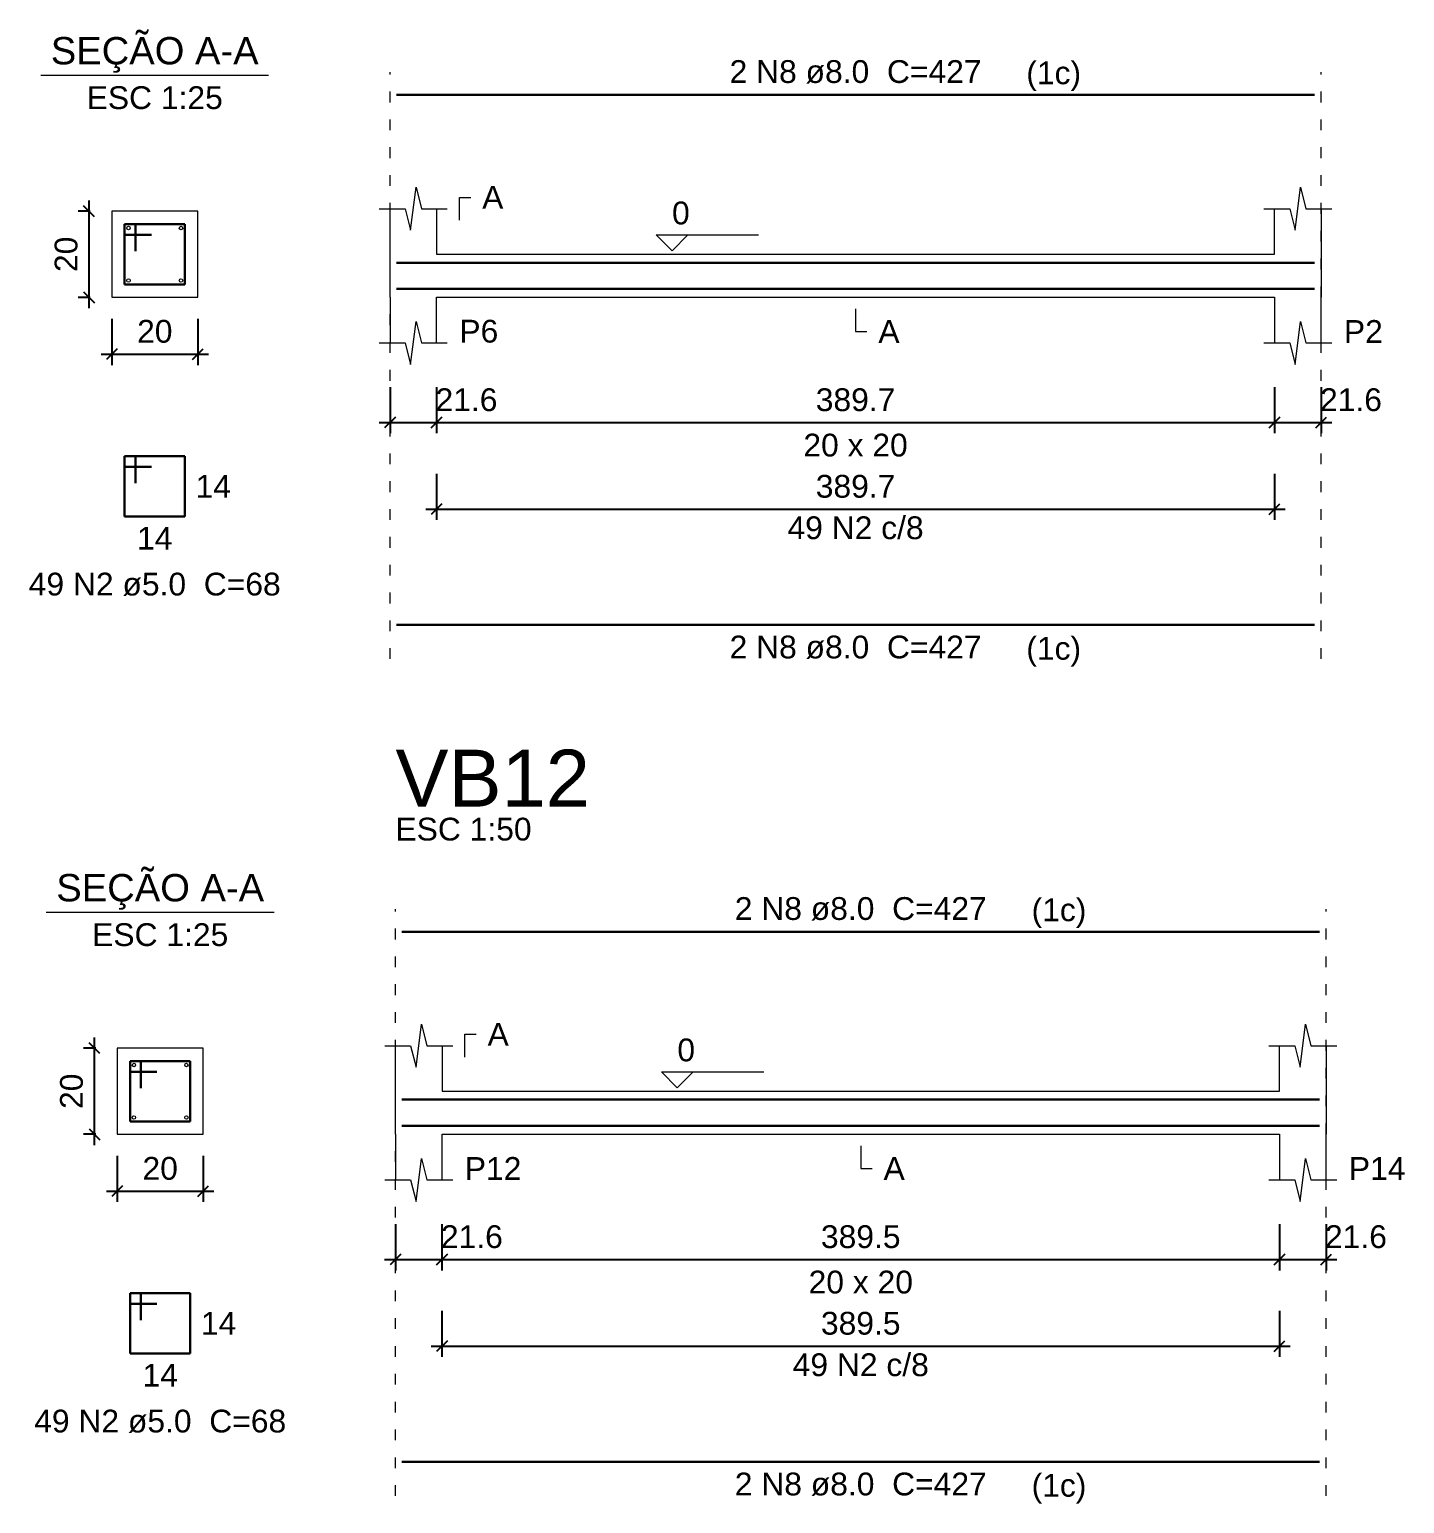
# Model space of a CAD drawing. Header units: millimetres. Extents: x 0 to 619, y -40 to 53.
# Drawn here: x 250.94 to 263.73, y -32.2 to -18.5 of the extents above; entities that cross this region are included whole.
import ezdxf

# ---------------------------------------------------------------- set-up
doc = ezdxf.new("R2010")
doc.units = ezdxf.units.MM
doc.linetypes.add('DOT2', pattern=[3.175, 0, -3.175])
for name, color, linetype, lineweight in [('DT-Barras na forma', 2, 'Continuous', 30), ('DT-Barras no corte', 5, 'Continuous', 5), ('DT-Barras rebatidas', 2, 'Continuous', 30), ('DT-Cotas', 9, 'Continuous', 5), ('DT-Forma', 5, 'Continuous', 5), ('DT-Pontilhado', 9, 'DOT2', 5), ('DT-Textos', 7, 'Continuous', 5), ('DT-Título', 3, 'Continuous', 20)]:
    doc.layers.add(name, color=color, linetype=linetype, lineweight=lineweight)
doc.styles.add('Arial', font='arial.ttf')
doc.styles.get("Standard").update_dxf_attribs({"font": 'arial.ttf'})
doc.dimstyles.new('UM_25.000000', dxfattribs={"dimtxt": 0.18, "dimasz": 0.1, "dimexe": 0.1, "dimexo": 0.2, "dimgap": 0, "dimtad": 1, "dimtih": 1, "dimtoh": 1, "dimdec": 1, "dimlfac": 25, "dimzin": 0, "dimdsep": 46, "dimtxsty": 'Standard', "dimblk": 'CLOSED', "dimblk1": 'CLOSED', "dimblk2": 'CLOSED', "dimcen": 0.09, "dimdle": 0.1, "dimadec": 1, "dimazin": 2, "dimtfac": 1, "dimtdec": 4, "dimtofl": 0, "dimtmove": 0, "dimatfit": 3, "dimldrblk": 'CLOSED', "dimfxl": 1, "dimtolj": 1, "dimarcsym": 0})
doc.dimstyles.new('UM_50.000000', dxfattribs={"dimtxt": 0.18, "dimasz": 0.1, "dimexe": 0.1, "dimexo": 0.2, "dimgap": 0, "dimtad": 1, "dimtih": 1, "dimtoh": 1, "dimdec": 1, "dimlfac": 50, "dimzin": 0, "dimdsep": 46, "dimtxsty": 'Standard', "dimblk": 'CLOSED', "dimblk1": 'CLOSED', "dimblk2": 'CLOSED', "dimcen": 0.09, "dimdle": 0.1, "dimadec": 1, "dimazin": 2, "dimtfac": 1, "dimtdec": 4, "dimtofl": 0, "dimtmove": 0, "dimatfit": 3, "dimldrblk": 'CLOSED', "dimfxl": 1, "dimtolj": 1, "dimarcsym": 0})

# ---------------------------------------------------------------- blocks, each defined once
blk = doc.blocks.new('_OBLIQUE')
at = {"color": 0, "linetype": 'ByBlock', "lineweight": -2}
blk.add_line((-0.5, -0.5), (0.5, 0.5), dxfattribs=at)
blk = doc.blocks.new('*D679')
at = {"layer": 'Defpoints', "color": 0, "transparency": 16777216}
for p in [(251.49, -20.187), (251.702, -20.187), (251.702, -20.987)]:
    blk.add_point(p, dxfattribs=at)
at = {"layer": 'DT-Cotas', "color": 0, "lineweight": -2, "transparency": 16777216}
for p, q in [((251.49, -21.087), (251.49, -20.087)), ((251.502, -20.187), (251.39, -20.187)), ((251.502, -20.987), (251.39, -20.987))]:
    blk.add_line(p, q, dxfattribs=at)
at = {"layer": 'DT-Cotas', "color": 0, "lineweight": -2, "transparency": 16777216, "xscale": 0.1, "yscale": 0.1, "zscale": 0.1}
for p, rotation in [((251.49, -20.187), 90), ((251.49, -20.987), 270)]:
    blk.add_blockref('_OBLIQUE', p, dxfattribs=dict(at, rotation=rotation))
at = {"layer": 'DT-Cotas', "transparency": 16777216, "insert": (251.278, -20.587), "char_height": 0.2118, "attachment_point": 5, "rotation": 90, "style": 'Arial'}
blk.add_mtext('\\A1;20', dxfattribs=at)
blk = doc.blocks.new('*D680')
at = {"layer": 'Defpoints', "color": 0, "transparency": 16777216}
for p in [(251.702, -20.987), (252.502, -20.987), (252.502, -21.516)]:
    blk.add_point(p, dxfattribs=at)
at = {"layer": 'DT-Cotas', "color": 0, "lineweight": -2, "transparency": 16777216}
for p, q in [((251.702, -21.187), (251.702, -21.616)), ((252.502, -21.187), (252.502, -21.616)), ((251.602, -21.516), (252.602, -21.516))]:
    blk.add_line(p, q, dxfattribs=at)
at = {"layer": 'DT-Cotas', "color": 0, "lineweight": -2, "transparency": 16777216, "xscale": 0.1, "yscale": 0.1, "zscale": 0.1, "rotation": 180}
blk.add_blockref('_OBLIQUE', (251.702, -21.516), dxfattribs=at)
at = {"layer": 'DT-Cotas', "color": 0, "lineweight": -2, "transparency": 16777216, "xscale": 0.1, "yscale": 0.1, "zscale": 0.1}
blk.add_blockref('_OBLIQUE', (252.502, -21.516), dxfattribs=at)
at = {"layer": 'DT-Cotas', "transparency": 16777216, "insert": (252.102, -21.304), "char_height": 0.2118, "attachment_point": 5, "rotation": 0.0057, "style": 'Arial'}
blk.add_mtext('\\A1;20', dxfattribs=at)
blk = doc.blocks.new('*D682')
at = {"layer": 'Defpoints', "color": 0, "transparency": 16777216}
for p in [(254.29, -21.622), (254.723, -21.622), (254.723, -22.151)]:
    blk.add_point(p, dxfattribs=at)
at = {"layer": 'DT-Cotas', "color": 0, "lineweight": -2, "transparency": 16777216}
for p, q in [((254.29, -21.822), (254.29, -22.251)), ((254.723, -21.822), (254.723, -22.251)), ((254.19, -22.151), (254.823, -22.151))]:
    blk.add_line(p, q, dxfattribs=at)
at = {"layer": 'DT-Cotas', "color": 0, "lineweight": -2, "transparency": 16777216, "xscale": 0.1, "yscale": 0.1, "zscale": 0.1, "rotation": 180}
blk.add_blockref('_OBLIQUE', (254.29, -22.151), dxfattribs=at)
at = {"layer": 'DT-Cotas', "color": 0, "lineweight": -2, "transparency": 16777216, "xscale": 0.1, "yscale": 0.1, "zscale": 0.1}
blk.add_blockref('_OBLIQUE', (254.723, -22.151), dxfattribs=at)
at = {"layer": 'DT-Cotas', "transparency": 16777216, "insert": (255.001, -21.94), "char_height": 0.2118, "attachment_point": 5, "rotation": 0.0057, "style": 'Arial'}
blk.add_mtext('\\A1;21.6', dxfattribs=at)
blk = doc.blocks.new('*D683')
at = {"layer": 'Defpoints', "color": 0, "transparency": 16777216}
for p in [(254.723, -21.622), (262.517, -21.622), (262.517, -22.151)]:
    blk.add_point(p, dxfattribs=at)
at = {"layer": 'DT-Cotas', "color": 0, "lineweight": -2, "transparency": 16777216}
for p, q in [((254.723, -21.822), (254.723, -22.251)), ((262.517, -21.822), (262.517, -22.251)), ((254.623, -22.151), (262.617, -22.151))]:
    blk.add_line(p, q, dxfattribs=at)
at = {"layer": 'DT-Cotas', "color": 0, "lineweight": -2, "transparency": 16777216, "xscale": 0.1, "yscale": 0.1, "zscale": 0.1, "rotation": 180}
blk.add_blockref('_OBLIQUE', (254.723, -22.151), dxfattribs=at)
at = {"layer": 'DT-Cotas', "color": 0, "lineweight": -2, "transparency": 16777216, "xscale": 0.1, "yscale": 0.1, "zscale": 0.1}
blk.add_blockref('_OBLIQUE', (262.517, -22.151), dxfattribs=at)
at = {"layer": 'DT-Cotas', "transparency": 16777216, "insert": (258.62, -21.94), "char_height": 0.2118, "attachment_point": 5, "rotation": 0.0057, "style": 'Arial'}
blk.add_mtext('\\A1;389.7', dxfattribs=at)
blk = doc.blocks.new('*D692')
at = {"layer": 'Defpoints', "color": 0, "transparency": 16777216}
for p in [(262.517, -21.622), (262.95, -21.622), (262.95, -22.151)]:
    blk.add_point(p, dxfattribs=at)
at = {"layer": 'DT-Cotas', "color": 0, "lineweight": -2, "transparency": 16777216}
for p, q in [((262.517, -21.822), (262.517, -22.251)), ((262.95, -21.822), (262.95, -22.251)), ((262.417, -22.151), (263.05, -22.151))]:
    blk.add_line(p, q, dxfattribs=at)
at = {"layer": 'DT-Cotas', "color": 0, "lineweight": -2, "transparency": 16777216, "xscale": 0.1, "yscale": 0.1, "zscale": 0.1, "rotation": 180}
blk.add_blockref('_OBLIQUE', (262.517, -22.151), dxfattribs=at)
at = {"layer": 'DT-Cotas', "color": 0, "lineweight": -2, "transparency": 16777216, "xscale": 0.1, "yscale": 0.1, "zscale": 0.1}
blk.add_blockref('_OBLIQUE', (262.95, -22.151), dxfattribs=at)
at = {"layer": 'DT-Cotas', "transparency": 16777216, "insert": (263.228, -21.94), "char_height": 0.2118, "attachment_point": 5, "rotation": 0.0057, "style": 'Arial'}
blk.add_mtext('\\A1;21.6', dxfattribs=at)
blk = doc.blocks.new('*D695')
at = {"layer": 'Defpoints', "color": 0, "transparency": 16777216}
for p in [(254.723, -22.427), (262.517, -22.427), (262.517, -22.956)]:
    blk.add_point(p, dxfattribs=at)
at = {"layer": 'DT-Cotas', "color": 0, "lineweight": -2, "transparency": 16777216}
for p, q in [((254.723, -22.627), (254.723, -23.056)), ((262.517, -22.627), (262.517, -23.056)), ((254.623, -22.956), (262.617, -22.956))]:
    blk.add_line(p, q, dxfattribs=at)
at = {"layer": 'DT-Cotas', "color": 0, "lineweight": -2, "transparency": 16777216, "xscale": 0.1, "yscale": 0.1, "zscale": 0.1, "rotation": 180}
blk.add_blockref('_OBLIQUE', (254.723, -22.956), dxfattribs=at)
at = {"layer": 'DT-Cotas', "color": 0, "lineweight": -2, "transparency": 16777216, "xscale": 0.1, "yscale": 0.1, "zscale": 0.1}
blk.add_blockref('_OBLIQUE', (262.517, -22.956), dxfattribs=at)
at = {"layer": 'DT-Cotas', "transparency": 16777216, "insert": (258.62, -22.745), "char_height": 0.2118, "attachment_point": 5, "rotation": 0.0057, "style": 'Arial'}
blk.add_mtext('\\A1;389.7', dxfattribs=at)
blk = doc.blocks.new('*D736')
at = {"layer": 'Defpoints', "color": 0, "transparency": 16777216}
for p in [(251.54, -27.968), (251.752, -27.968), (251.752, -28.768)]:
    blk.add_point(p, dxfattribs=at)
at = {"layer": 'DT-Cotas', "color": 0, "lineweight": -2, "transparency": 16777216}
for p, q in [((251.54, -28.868), (251.54, -27.868)), ((251.552, -27.968), (251.44, -27.968)), ((251.552, -28.768), (251.44, -28.768))]:
    blk.add_line(p, q, dxfattribs=at)
at = {"layer": 'DT-Cotas', "color": 0, "lineweight": -2, "transparency": 16777216, "xscale": 0.1, "yscale": 0.1, "zscale": 0.1}
for p, rotation in [((251.54, -27.968), 90), ((251.54, -28.768), 270)]:
    blk.add_blockref('_OBLIQUE', p, dxfattribs=dict(at, rotation=rotation))
at = {"layer": 'DT-Cotas', "transparency": 16777216, "insert": (251.328, -28.368), "char_height": 0.2118, "attachment_point": 5, "rotation": 90, "style": 'Arial'}
blk.add_mtext('\\A1;20', dxfattribs=at)
blk = doc.blocks.new('*D737')
at = {"layer": 'Defpoints', "color": 0, "transparency": 16777216}
for p in [(251.752, -28.768), (252.552, -28.768), (252.552, -29.297)]:
    blk.add_point(p, dxfattribs=at)
at = {"layer": 'DT-Cotas', "color": 0, "lineweight": -2, "transparency": 16777216}
for p, q in [((251.752, -28.968), (251.752, -29.397)), ((252.552, -28.968), (252.552, -29.397)), ((251.652, -29.297), (252.652, -29.297))]:
    blk.add_line(p, q, dxfattribs=at)
at = {"layer": 'DT-Cotas', "color": 0, "lineweight": -2, "transparency": 16777216, "xscale": 0.1, "yscale": 0.1, "zscale": 0.1, "rotation": 180}
blk.add_blockref('_OBLIQUE', (251.752, -29.297), dxfattribs=at)
at = {"layer": 'DT-Cotas', "color": 0, "lineweight": -2, "transparency": 16777216, "xscale": 0.1, "yscale": 0.1, "zscale": 0.1}
blk.add_blockref('_OBLIQUE', (252.552, -29.297), dxfattribs=at)
at = {"layer": 'DT-Cotas', "transparency": 16777216, "insert": (252.152, -29.086), "char_height": 0.2118, "attachment_point": 5, "rotation": 0.0057, "style": 'Arial'}
blk.add_mtext('\\A1;20', dxfattribs=at)
blk = doc.blocks.new('*D726')
at = {"layer": 'Defpoints', "color": 0, "transparency": 16777216}
for p in [(254.34, -29.403), (254.773, -29.403), (254.773, -29.933)]:
    blk.add_point(p, dxfattribs=at)
at = {"layer": 'DT-Cotas', "color": 0, "lineweight": -2, "transparency": 16777216}
for p, q in [((254.34, -29.603), (254.34, -30.033)), ((254.773, -29.603), (254.773, -30.033)), ((254.24, -29.933), (254.873, -29.933))]:
    blk.add_line(p, q, dxfattribs=at)
at = {"layer": 'DT-Cotas', "color": 0, "lineweight": -2, "transparency": 16777216, "xscale": 0.1, "yscale": 0.1, "zscale": 0.1, "rotation": 180}
blk.add_blockref('_OBLIQUE', (254.34, -29.933), dxfattribs=at)
at = {"layer": 'DT-Cotas', "color": 0, "lineweight": -2, "transparency": 16777216, "xscale": 0.1, "yscale": 0.1, "zscale": 0.1}
blk.add_blockref('_OBLIQUE', (254.773, -29.933), dxfattribs=at)
at = {"layer": 'DT-Cotas', "transparency": 16777216, "insert": (255.051, -29.721), "char_height": 0.2118, "attachment_point": 5, "rotation": 0.0057, "style": 'Arial'}
blk.add_mtext('\\A1;21.6', dxfattribs=at)
blk = doc.blocks.new('*D727')
at = {"layer": 'Defpoints', "color": 0, "transparency": 16777216}
for p in [(254.773, -29.403), (262.563, -29.403), (262.563, -29.933)]:
    blk.add_point(p, dxfattribs=at)
at = {"layer": 'DT-Cotas', "color": 0, "lineweight": -2, "transparency": 16777216}
for p, q in [((254.773, -29.603), (254.773, -30.033)), ((262.563, -29.603), (262.563, -30.033)), ((254.673, -29.933), (262.663, -29.933))]:
    blk.add_line(p, q, dxfattribs=at)
at = {"layer": 'DT-Cotas', "color": 0, "lineweight": -2, "transparency": 16777216, "xscale": 0.1, "yscale": 0.1, "zscale": 0.1, "rotation": 180}
blk.add_blockref('_OBLIQUE', (254.773, -29.933), dxfattribs=at)
at = {"layer": 'DT-Cotas', "color": 0, "lineweight": -2, "transparency": 16777216, "xscale": 0.1, "yscale": 0.1, "zscale": 0.1}
blk.add_blockref('_OBLIQUE', (262.563, -29.933), dxfattribs=at)
at = {"layer": 'DT-Cotas', "transparency": 16777216, "insert": (258.668, -29.721), "char_height": 0.2118, "attachment_point": 5, "rotation": 0.0057, "style": 'Arial'}
blk.add_mtext('\\A1;389.5', dxfattribs=at)
blk = doc.blocks.new('*D728')
at = {"layer": 'Defpoints', "color": 0, "transparency": 16777216}
for p in [(262.563, -29.403), (262.996, -29.403), (262.996, -29.933)]:
    blk.add_point(p, dxfattribs=at)
at = {"layer": 'DT-Cotas', "color": 0, "lineweight": -2, "transparency": 16777216}
for p, q in [((262.563, -29.603), (262.563, -30.033)), ((262.996, -29.603), (262.996, -30.033)), ((262.463, -29.933), (263.096, -29.933))]:
    blk.add_line(p, q, dxfattribs=at)
at = {"layer": 'DT-Cotas', "color": 0, "lineweight": -2, "transparency": 16777216, "xscale": 0.1, "yscale": 0.1, "zscale": 0.1, "rotation": 180}
blk.add_blockref('_OBLIQUE', (262.563, -29.933), dxfattribs=at)
at = {"layer": 'DT-Cotas', "color": 0, "lineweight": -2, "transparency": 16777216, "xscale": 0.1, "yscale": 0.1, "zscale": 0.1}
blk.add_blockref('_OBLIQUE', (262.996, -29.933), dxfattribs=at)
at = {"layer": 'DT-Cotas', "transparency": 16777216, "insert": (263.274, -29.721), "char_height": 0.2118, "attachment_point": 5, "rotation": 0.0057, "style": 'Arial'}
blk.add_mtext('\\A1;21.6', dxfattribs=at)
blk = doc.blocks.new('*D731')
at = {"layer": 'Defpoints', "color": 0, "transparency": 16777216}
for p in [(254.773, -30.208), (262.563, -30.208), (262.563, -30.738)]:
    blk.add_point(p, dxfattribs=at)
at = {"layer": 'DT-Cotas', "color": 0, "lineweight": -2, "transparency": 16777216}
for p, q in [((254.773, -30.408), (254.773, -30.838)), ((262.563, -30.408), (262.563, -30.838)), ((254.673, -30.738), (262.663, -30.738))]:
    blk.add_line(p, q, dxfattribs=at)
at = {"layer": 'DT-Cotas', "color": 0, "lineweight": -2, "transparency": 16777216, "xscale": 0.1, "yscale": 0.1, "zscale": 0.1, "rotation": 180}
blk.add_blockref('_OBLIQUE', (254.773, -30.738), dxfattribs=at)
at = {"layer": 'DT-Cotas', "color": 0, "lineweight": -2, "transparency": 16777216, "xscale": 0.1, "yscale": 0.1, "zscale": 0.1}
blk.add_blockref('_OBLIQUE', (262.563, -30.738), dxfattribs=at)
at = {"layer": 'DT-Cotas', "transparency": 16777216, "insert": (258.668, -30.526), "char_height": 0.2118, "attachment_point": 5, "rotation": 0.0057, "style": 'Arial'}
blk.add_mtext('\\A1;389.5', dxfattribs=at)

msp = doc.modelspace()

# ---------------------------------------------------------------- linework, layer by layer
at = {"layer": 'DT-Barras na forma'}
for p, q in [((251.9215, -20.3066), (251.8215, -20.3066)), ((251.8215, -20.3066), (251.8215, -20.8666)), ((252.3815, -20.3066), (251.8215, -20.3066)), ((251.8215, -20.3066), (251.8215, -20.4066)), ((251.8215, -20.4066), (252.0715, -20.4066)), ((251.9215, -20.5566), (251.9215, -20.3066)), ((252.3815, -20.8666), (252.3815, -20.3066)), ((251.8215, -20.8666), (252.3815, -20.8666)), ((251.9718, -28.0879), (251.8718, -28.0879)), ((251.8718, -28.0879), (251.8718, -28.6479)), ((252.4318, -28.0879), (251.8718, -28.0879)), ((251.8718, -28.0879), (251.8718, -28.1879)), ((251.9718, -28.3379), (251.9718, -28.0879)), ((252.4318, -28.6479), (252.4318, -28.0879)), ((251.8718, -28.1879), (252.1218, -28.1879)), ((251.8718, -28.6479), (252.4318, -28.6479))]:
    msp.add_line(p, q, dxfattribs=at)
for points in [[(254.35, -20.6646), (262.8897, -20.6646)], [(254.35, -20.9086), (262.8897, -20.9086)], [(254.4003, -28.4459), (262.9363, -28.4459)], [(254.4003, -28.6899), (262.9363, -28.6899)]]:
    msp.add_lwpolyline(points, dxfattribs=at)
at = {"layer": 'DT-Barras no corte'}
for centre in [(251.8575, -20.3426), (252.3455, -20.3426), (251.8575, -20.8306), (252.3455, -20.8306), (251.9078, -28.1239), (252.3958, -28.1239), (251.9078, -28.6119), (252.3958, -28.6119)]:
    msp.add_circle(centre, 0.016, dxfattribs=at)
at = {"layer": 'DT-Barras rebatidas'}
for p, q in [((254.35, -19.1056), (262.8897, -19.1056)), ((251.9215, -22.4633), (251.8215, -22.4633)), ((251.8215, -22.4633), (251.8215, -23.0233)), ((252.3815, -22.4633), (251.8215, -22.4633)), ((251.8215, -22.4633), (251.8215, -22.5633)), ((251.9215, -22.7133), (251.9215, -22.4633)), ((252.3815, -23.0233), (252.3815, -22.4633)), ((251.8215, -22.5633), (252.0715, -22.5633)), ((251.8215, -23.0233), (252.3815, -23.0233)), ((254.35, -24.0314), (262.8897, -24.0314)), ((254.4003, -26.8869), (262.9363, -26.8869)), ((251.9718, -30.2446), (251.8718, -30.2446)), ((251.8718, -30.2446), (251.8718, -30.8046)), ((252.4318, -30.2446), (251.8718, -30.2446)), ((251.8718, -30.2446), (251.8718, -30.3446)), ((251.9718, -30.4946), (251.9718, -30.2446)), ((252.4318, -30.8046), (252.4318, -30.2446)), ((251.8718, -30.3446), (252.1218, -30.3446)), ((251.8718, -30.8046), (252.4318, -30.8046)), ((254.4003, -31.8127), (262.9363, -31.8127))]:
    msp.add_line(p, q, dxfattribs=at)
at = {"layer": 'DT-Forma'}
for p, q in [((254.4815, -20.363), (254.5315, -19.963)), ((254.5315, -19.963), (254.5815, -20.163)), ((262.7083, -20.363), (262.7583, -19.963)), ((262.7583, -19.963), (262.8083, -20.163)), ((252.5015, -20.1866), (251.7015, -20.1866)), ((251.7015, -20.1866), (251.7015, -20.9866)), ((252.5015, -20.9866), (252.5015, -20.1866)), ((254.19, -20.163), (254.4315, -20.163)), ((254.29, -20.5866), (254.29, -20.163)), ((254.4315, -20.163), (254.4815, -20.363)), ((254.5815, -20.163), (254.8229, -20.163)), ((254.7229, -20.163), (254.7229, -20.5866)), ((262.4168, -20.163), (262.6583, -20.163)), ((262.5168, -20.5866), (262.5168, -20.163)), ((262.6583, -20.163), (262.7083, -20.363)), ((262.8083, -20.163), (263.0497, -20.163)), ((262.9497, -20.163), (262.9497, -20.5866)), ((254.7229, -20.5866), (262.5168, -20.5866)), ((251.7015, -20.9866), (252.5015, -20.9866)), ((254.29, -20.9866), (254.29, -21.4102)), ((254.7229, -21.4102), (254.7229, -20.9866)), ((254.7229, -20.9866), (262.5168, -20.9866)), ((262.5168, -20.9866), (262.5168, -21.4102)), ((262.9497, -21.4102), (262.9497, -20.9866)), ((254.4815, -21.6102), (254.5315, -21.2102)), ((254.5315, -21.2102), (254.5815, -21.4102)), ((262.7083, -21.6102), (262.7583, -21.2102)), ((262.7583, -21.2102), (262.8083, -21.4102)), ((254.19, -21.4102), (254.4315, -21.4102)), ((254.4315, -21.4102), (254.4815, -21.6102)), ((254.5815, -21.4102), (254.8229, -21.4102)), ((262.4168, -21.4102), (262.6583, -21.4102)), ((262.6583, -21.4102), (262.7083, -21.6102)), ((262.8083, -21.4102), (263.0497, -21.4102)), ((254.5318, -28.1443), (254.5818, -27.7443)), ((254.5818, -27.7443), (254.6318, -27.9443)), ((262.7549, -28.1443), (262.8049, -27.7443)), ((262.8049, -27.7443), (262.8549, -27.9443)), ((254.2403, -27.9443), (254.4818, -27.9443)), ((254.3403, -28.3679), (254.3403, -27.9443)), ((254.4818, -27.9443), (254.5318, -28.1443)), ((254.6318, -27.9443), (254.8733, -27.9443)), ((254.7733, -27.9443), (254.7733, -28.3679)), ((262.4634, -27.9443), (262.7049, -27.9443)), ((262.5634, -28.3679), (262.5634, -27.9443)), ((262.7049, -27.9443), (262.7549, -28.1443)), ((262.8549, -27.9443), (263.0963, -27.9443)), ((262.9963, -27.9443), (262.9963, -28.3679)), ((252.5518, -27.9679), (251.7518, -27.9679)), ((251.7518, -27.9679), (251.7518, -28.7679)), ((252.5518, -28.7679), (252.5518, -27.9679)), ((254.7733, -28.3679), (262.5634, -28.3679)), ((251.7518, -28.7679), (252.5518, -28.7679)), ((254.3403, -28.7679), (254.3403, -29.1915)), ((254.7733, -29.1915), (254.7733, -28.7679)), ((254.7733, -28.7679), (262.5634, -28.7679)), ((262.5634, -28.7679), (262.5634, -29.1915)), ((262.9963, -29.1915), (262.9963, -28.7679)), ((254.5318, -29.3915), (254.5818, -28.9915)), ((254.5818, -28.9915), (254.6318, -29.1915)), ((262.7549, -29.3915), (262.8049, -28.9915)), ((262.8049, -28.9915), (262.8549, -29.1915)), ((254.2403, -29.1915), (254.4818, -29.1915)), ((254.4818, -29.1915), (254.5318, -29.3915)), ((254.6318, -29.1915), (254.8733, -29.1915)), ((262.4634, -29.1915), (262.7049, -29.1915)), ((262.7049, -29.1915), (262.7549, -29.3915)), ((262.8549, -29.1915), (263.0963, -29.1915))]:
    msp.add_line(p, q, dxfattribs=at)
at = {"layer": 'DT-Forma', "linetype": 'Continuous'}
for p, q in [((254.29, -20.9866), (254.29, -20.5866)), ((262.9497, -20.5866), (262.9497, -20.9866)), ((254.3403, -28.7679), (254.3403, -28.3679)), ((262.9963, -28.3679), (262.9963, -28.7679))]:
    msp.add_line(p, q, dxfattribs=at)
at = {"layer": 'DT-Pontilhado', "ltscale": 0.05}
for p, q in [((254.29, -24.3491), (254.29, -18.8938)), ((262.9497, -24.3491), (262.9497, -18.8938)), ((254.3403, -32.1304), (254.3403, -26.6751)), ((262.9963, -32.1304), (262.9963, -26.6751))]:
    msp.add_line(p, q, dxfattribs=at)
at = {"layer": 'DT-Textos'}
for p, q in [((251.0425, -18.9217), (253.1605, -18.9217)), ((251.0928, -26.703), (253.2108, -26.703))]:
    msp.add_line(p, q, dxfattribs=at)
for points in [[(254.9347, -20.2689), (254.9347, -20.0571), (255.0406, -20.0571)], [(257.0611, -20.4066), (256.9128, -20.5548), (256.7646, -20.4066), (257.7177, -20.4066)], [(258.6198, -21.0925), (258.6198, -21.3043), (258.7257, -21.3043)], [(254.9851, -28.0502), (254.9851, -27.8384), (255.091, -27.8384)], [(257.1103, -28.1879), (256.962, -28.3361), (256.8138, -28.1879), (257.7669, -28.1879)], [(258.6683, -28.8738), (258.6683, -29.0856), (258.7742, -29.0856)]]:
    msp.add_lwpolyline(points, dxfattribs=at)

# ---------------------------------------------------------------- texts
at = {"layer": 'DT-Barras rebatidas', "color": 7, "char_height": 0.2118, "line_spacing_factor": 0.9, "style": 'Arial'}
for s, insert, width, attachment_point in [('2 N8 ø8.0  C=427', (258.62, -18.9993), 4.06656, 8), ('14', (252.4816, -22.6374), 0.90832, 1), ('49 N2 c/8', (258.6198, -23.238), 2.28744, 8), ('14', (252.1015, -23.1206), 0.90832, 2), ('49 N2 ø5.0  C=68', (252.1012, -23.7643), 4.06656, 8), ('2 N8 ø8.0  C=427', (258.62, -24.3493), 4.06656, 8), ('2 N8 ø8.0  C=427', (258.6683, -26.7806), 4.06656, 8), ('14', (252.5319, -30.4187), 0.90832, 1), ('49 N2 c/8', (258.6683, -31.0193), 2.28744, 8), ('14', (252.1518, -30.9019), 0.90832, 2), ('49 N2 ø5.0  C=68', (252.1523, -31.5456), 4.06656, 8), ('2 N8 ø8.0  C=427', (258.6683, -32.1306), 4.06656, 8)]:
    msp.add_mtext(s, dxfattribs=dict(at, insert=insert, width=width, attachment_point=attachment_point))
at = {"layer": 'DT-Textos', "line_spacing_factor": 0.798, "style": 'Arial'}
for s, insert, char_height, width, attachment_point in [('SEÇÃO A-A', (252.1012, -18.8992), 0.25416, 2.744928, 8), ('(1c)', (260.208, -19.0692), 0.2118, 1.01664, 7), ('ESC 1:25', (252.1012, -19.2393), 0.2118, 2.03328, 8), ('A', (255.147, -20.1633), 0.2118, 0.25416, 7), ('0', (256.913, -20.3113), 0.2118, 0.25416, 7), ('P6', (254.935, -21.4103), 0.2118, 0.50832, 7), ('A', (258.832, -21.4103), 0.2118, 0.25416, 7), ('P2', (263.162, -21.4103), 0.2118, 0.50832, 7), ('20 x 20', (258.62, -22.4693), 0.2118, 1.77912, 8), ('(1c)', (260.208, -24.4192), 0.2118, 1.01664, 7), ('ESC 1:50', (254.3403, -26.0396), 0.2118, 2.03328, 7), ('SEÇÃO A-A', (252.1523, -26.6805), 0.25416, 2.744928, 8), ('(1c)', (260.2573, -26.8505), 0.2118, 1.01664, 7), ('ESC 1:25', (252.1523, -27.0206), 0.2118, 2.03328, 8), ('A', (255.1973, -27.9446), 0.2118, 0.25416, 7), ('0', (256.9623, -28.0926), 0.2118, 0.25416, 7), ('P12', (254.9853, -29.1916), 0.2118, 0.76248, 7), ('A', (258.8803, -29.1916), 0.2118, 0.25416, 7), ('P14', (263.2083, -29.1916), 0.2118, 0.76248, 7), ('20 x 20', (258.6683, -30.2506), 0.2118, 1.77912, 8), ('(1c)', (260.2573, -32.2005), 0.2118, 1.01664, 7)]:
    msp.add_mtext(s, dxfattribs=dict(at, insert=insert, char_height=char_height, width=width, attachment_point=attachment_point))
at = {"layer": 'DT-Título', "insert": (254.3403, -25.7218), "char_height": 0.5295, "width": 2.5416, "attachment_point": 7, "line_spacing_factor": 0.798, "style": 'Arial'}
msp.add_mtext('VB12', dxfattribs=at)

# ---------------------------------------------------------------- dimensions: what is measured, and where the dimension line sits
at = {"layer": 'DT-Cotas'}
for base, p1, p2, picture, middle in [((251.4897, -20.1866), (251.7015, -20.9866), (251.7015, -20.1866), '*D679', (251.2779, -20.5866)), ((251.54, -27.9679), (251.7518, -28.7679), (251.7518, -27.9679), '*D736', (251.3282, -28.3679))]:
    dim = msp.add_linear_dim(base=base, p1=p1, p2=p2, angle=90, dimstyle='UM_25.000000', override={"dimtxt": 0.2118, "dimasz": 0.1, "dimexe": 0.1, "dimexo": 0.2, "dimtad": 1, "dimtih": 0, "dimtoh": 0, "dimdec": 1, "dimlfac": 25, "dimzin": 8, "dimtxsty": 'Arial', "dimblk": 'OBLIQUE', "dimblk1": 'OBLIQUE', "dimblk2": 'OBLIQUE', "dimsah": 1, "dimdle": 0.1, "dimse1": 0, "dimse2": 0, "dimclrt": 256, "dimadec": 1, "dimazin": 3, "dimtmove": 2, "dimldrblk": 'OBLIQUE'}, dxfattribs=at)
    dim.commit()
    dim.dimension.update_dxf_attribs({"geometry": picture, "text_midpoint": middle, "dimtype": 160, "text_rotation": 90})
for base, p1, p2, dimstyle, override, picture, middle in [((252.5015, -21.5161), (251.7015, -20.9866), (252.5015, -20.9866), 'UM_25.000000', {"dimtxt": 0.2118, "dimasz": 0.1, "dimexe": 0.1, "dimexo": 0.2, "dimtad": 1, "dimtih": 0, "dimtoh": 0, "dimdec": 1, "dimlfac": 25, "dimzin": 8, "dimtxsty": 'Arial', "dimblk": 'OBLIQUE', "dimblk1": 'OBLIQUE', "dimblk2": 'OBLIQUE', "dimsah": 1, "dimdle": 0.1, "dimse1": 0, "dimse2": 0, "dimclrt": 256, "dimadec": 1, "dimazin": 3, "dimtmove": 2, "dimldrblk": 'OBLIQUE'}, '*D680', (252.1015, -21.3043)), ((254.7229, -22.1515), (254.29, -21.622), (254.7229, -21.622), 'UM_50.000000', {"dimtxt": 0.2118, "dimasz": 0.1, "dimexe": 0.1, "dimexo": 0.2, "dimtad": 1, "dimtih": 0, "dimtoh": 0, "dimdec": 1, "dimlfac": 50, "dimzin": 8, "dimtxsty": 'Arial', "dimblk": 'OBLIQUE', "dimblk1": 'OBLIQUE', "dimblk2": 'OBLIQUE', "dimsah": 1, "dimdle": 0.1, "dimse1": 0, "dimse2": 0, "dimclrt": 256, "dimadec": 1, "dimazin": 3, "dimtmove": 2, "dimldrblk": 'OBLIQUE'}, '*D682', (255.0011, -21.9397)), ((262.5168, -22.1515), (254.7229, -21.622), (262.5168, -21.622), 'UM_50.000000', {"dimtxt": 0.2118, "dimasz": 0.1, "dimexe": 0.1, "dimexo": 0.2, "dimtad": 1, "dimtih": 0, "dimtoh": 0, "dimdec": 1, "dimlfac": 50, "dimzin": 8, "dimtxsty": 'Arial', "dimblk": 'OBLIQUE', "dimblk1": 'OBLIQUE', "dimblk2": 'OBLIQUE', "dimsah": 1, "dimdle": 0.1, "dimse1": 0, "dimse2": 0, "dimclrt": 256, "dimadec": 1, "dimazin": 3, "dimtmove": 2, "dimldrblk": 'OBLIQUE'}, '*D683', (258.6198, -21.9397)), ((262.9497, -22.1515), (262.5168, -21.622), (262.9497, -21.622), 'UM_50.000000', {"dimtxt": 0.2118, "dimasz": 0.1, "dimexe": 0.1, "dimexo": 0.2, "dimtad": 1, "dimtih": 0, "dimtoh": 0, "dimdec": 1, "dimlfac": 50, "dimzin": 8, "dimtxsty": 'Arial', "dimblk": 'OBLIQUE', "dimblk1": 'OBLIQUE', "dimblk2": 'OBLIQUE', "dimsah": 1, "dimdle": 0.1, "dimse1": 0, "dimse2": 0, "dimclrt": 256, "dimadec": 1, "dimazin": 3, "dimtmove": 2, "dimldrblk": 'OBLIQUE'}, '*D692', (263.2279, -21.9397)), ((262.5168, -22.9563), (254.7229, -22.4268), (262.5168, -22.4268), 'UM_50.000000', {"dimtxt": 0.2118, "dimasz": 0.1, "dimexe": 0.1, "dimexo": 0.2, "dimtad": 1, "dimtih": 0, "dimtoh": 0, "dimdec": 1, "dimlfac": 50, "dimzin": 8, "dimtxsty": 'Arial', "dimblk": 'OBLIQUE', "dimblk1": 'OBLIQUE', "dimblk2": 'OBLIQUE', "dimsah": 1, "dimdle": 0.1, "dimse1": 0, "dimse2": 0, "dimclrt": 256, "dimadec": 1, "dimazin": 3, "dimtmove": 2, "dimldrblk": 'OBLIQUE'}, '*D695', (258.6198, -22.7445)), ((252.5518, -29.2974), (251.7518, -28.7679), (252.5518, -28.7679), 'UM_25.000000', {"dimtxt": 0.2118, "dimasz": 0.1, "dimexe": 0.1, "dimexo": 0.2, "dimtad": 1, "dimtih": 0, "dimtoh": 0, "dimdec": 1, "dimlfac": 25, "dimzin": 8, "dimtxsty": 'Arial', "dimblk": 'OBLIQUE', "dimblk1": 'OBLIQUE', "dimblk2": 'OBLIQUE', "dimsah": 1, "dimdle": 0.1, "dimse1": 0, "dimse2": 0, "dimclrt": 256, "dimadec": 1, "dimazin": 3, "dimtmove": 2, "dimldrblk": 'OBLIQUE'}, '*D737', (252.1518, -29.0856)), ((254.77325, -29.9328), (254.34029, -29.4033), (254.77325, -29.4033), 'UM_50.000000', {"dimtxt": 0.2118, "dimasz": 0.1, "dimexe": 0.1, "dimexo": 0.2, "dimtad": 1, "dimtih": 0, "dimtoh": 0, "dimdec": 1, "dimlfac": 50, "dimzin": 8, "dimtxsty": 'Arial', "dimblk": 'OBLIQUE', "dimblk1": 'OBLIQUE', "dimblk2": 'OBLIQUE', "dimsah": 1, "dimdle": 0.1, "dimse1": 0, "dimse2": 0, "dimclrt": 256, "dimadec": 1, "dimazin": 3, "dimtmove": 2, "dimldrblk": 'OBLIQUE'}, '*D726', (255.05141, -29.721)), ((262.5634, -29.9328), (254.7733, -29.4033), (262.5634, -29.4033), 'UM_50.000000', {"dimtxt": 0.2118, "dimasz": 0.1, "dimexe": 0.1, "dimexo": 0.2, "dimtad": 1, "dimtih": 0, "dimtoh": 0, "dimdec": 1, "dimlfac": 50, "dimzin": 8, "dimtxsty": 'Arial', "dimblk": 'OBLIQUE', "dimblk1": 'OBLIQUE', "dimblk2": 'OBLIQUE', "dimsah": 1, "dimdle": 0.1, "dimse1": 0, "dimse2": 0, "dimclrt": 256, "dimadec": 1, "dimazin": 3, "dimtmove": 2, "dimldrblk": 'OBLIQUE'}, '*D727', (258.6683, -29.721)), ((262.9963, -29.9328), (262.5634, -29.4033), (262.9963, -29.4033), 'UM_50.000000', {"dimtxt": 0.2118, "dimasz": 0.1, "dimexe": 0.1, "dimexo": 0.2, "dimtad": 1, "dimtih": 0, "dimtoh": 0, "dimdec": 1, "dimlfac": 50, "dimzin": 8, "dimtxsty": 'Arial', "dimblk": 'OBLIQUE', "dimblk1": 'OBLIQUE', "dimblk2": 'OBLIQUE', "dimsah": 1, "dimdle": 0.1, "dimse1": 0, "dimse2": 0, "dimclrt": 256, "dimadec": 1, "dimazin": 3, "dimtmove": 2, "dimldrblk": 'OBLIQUE'}, '*D728', (263.2745, -29.721)), ((262.5634, -30.7376), (254.7733, -30.2081), (262.5634, -30.2081), 'UM_50.000000', {"dimtxt": 0.2118, "dimasz": 0.1, "dimexe": 0.1, "dimexo": 0.2, "dimtad": 1, "dimtih": 0, "dimtoh": 0, "dimdec": 1, "dimlfac": 50, "dimzin": 8, "dimtxsty": 'Arial', "dimblk": 'OBLIQUE', "dimblk1": 'OBLIQUE', "dimblk2": 'OBLIQUE', "dimsah": 1, "dimdle": 0.1, "dimse1": 0, "dimse2": 0, "dimclrt": 256, "dimadec": 1, "dimazin": 3, "dimtmove": 2, "dimldrblk": 'OBLIQUE'}, '*D731', (258.6683, -30.5258))]:
    dim = msp.add_linear_dim(base=base, p1=p1, p2=p2, dimstyle=dimstyle, override=override, dxfattribs=at)
    dim.commit()
    dim.dimension.update_dxf_attribs({"geometry": picture, "text_midpoint": middle, "dimtype": 160, "text_rotation": 0.00573})

doc.saveas('drawing.dxf')
